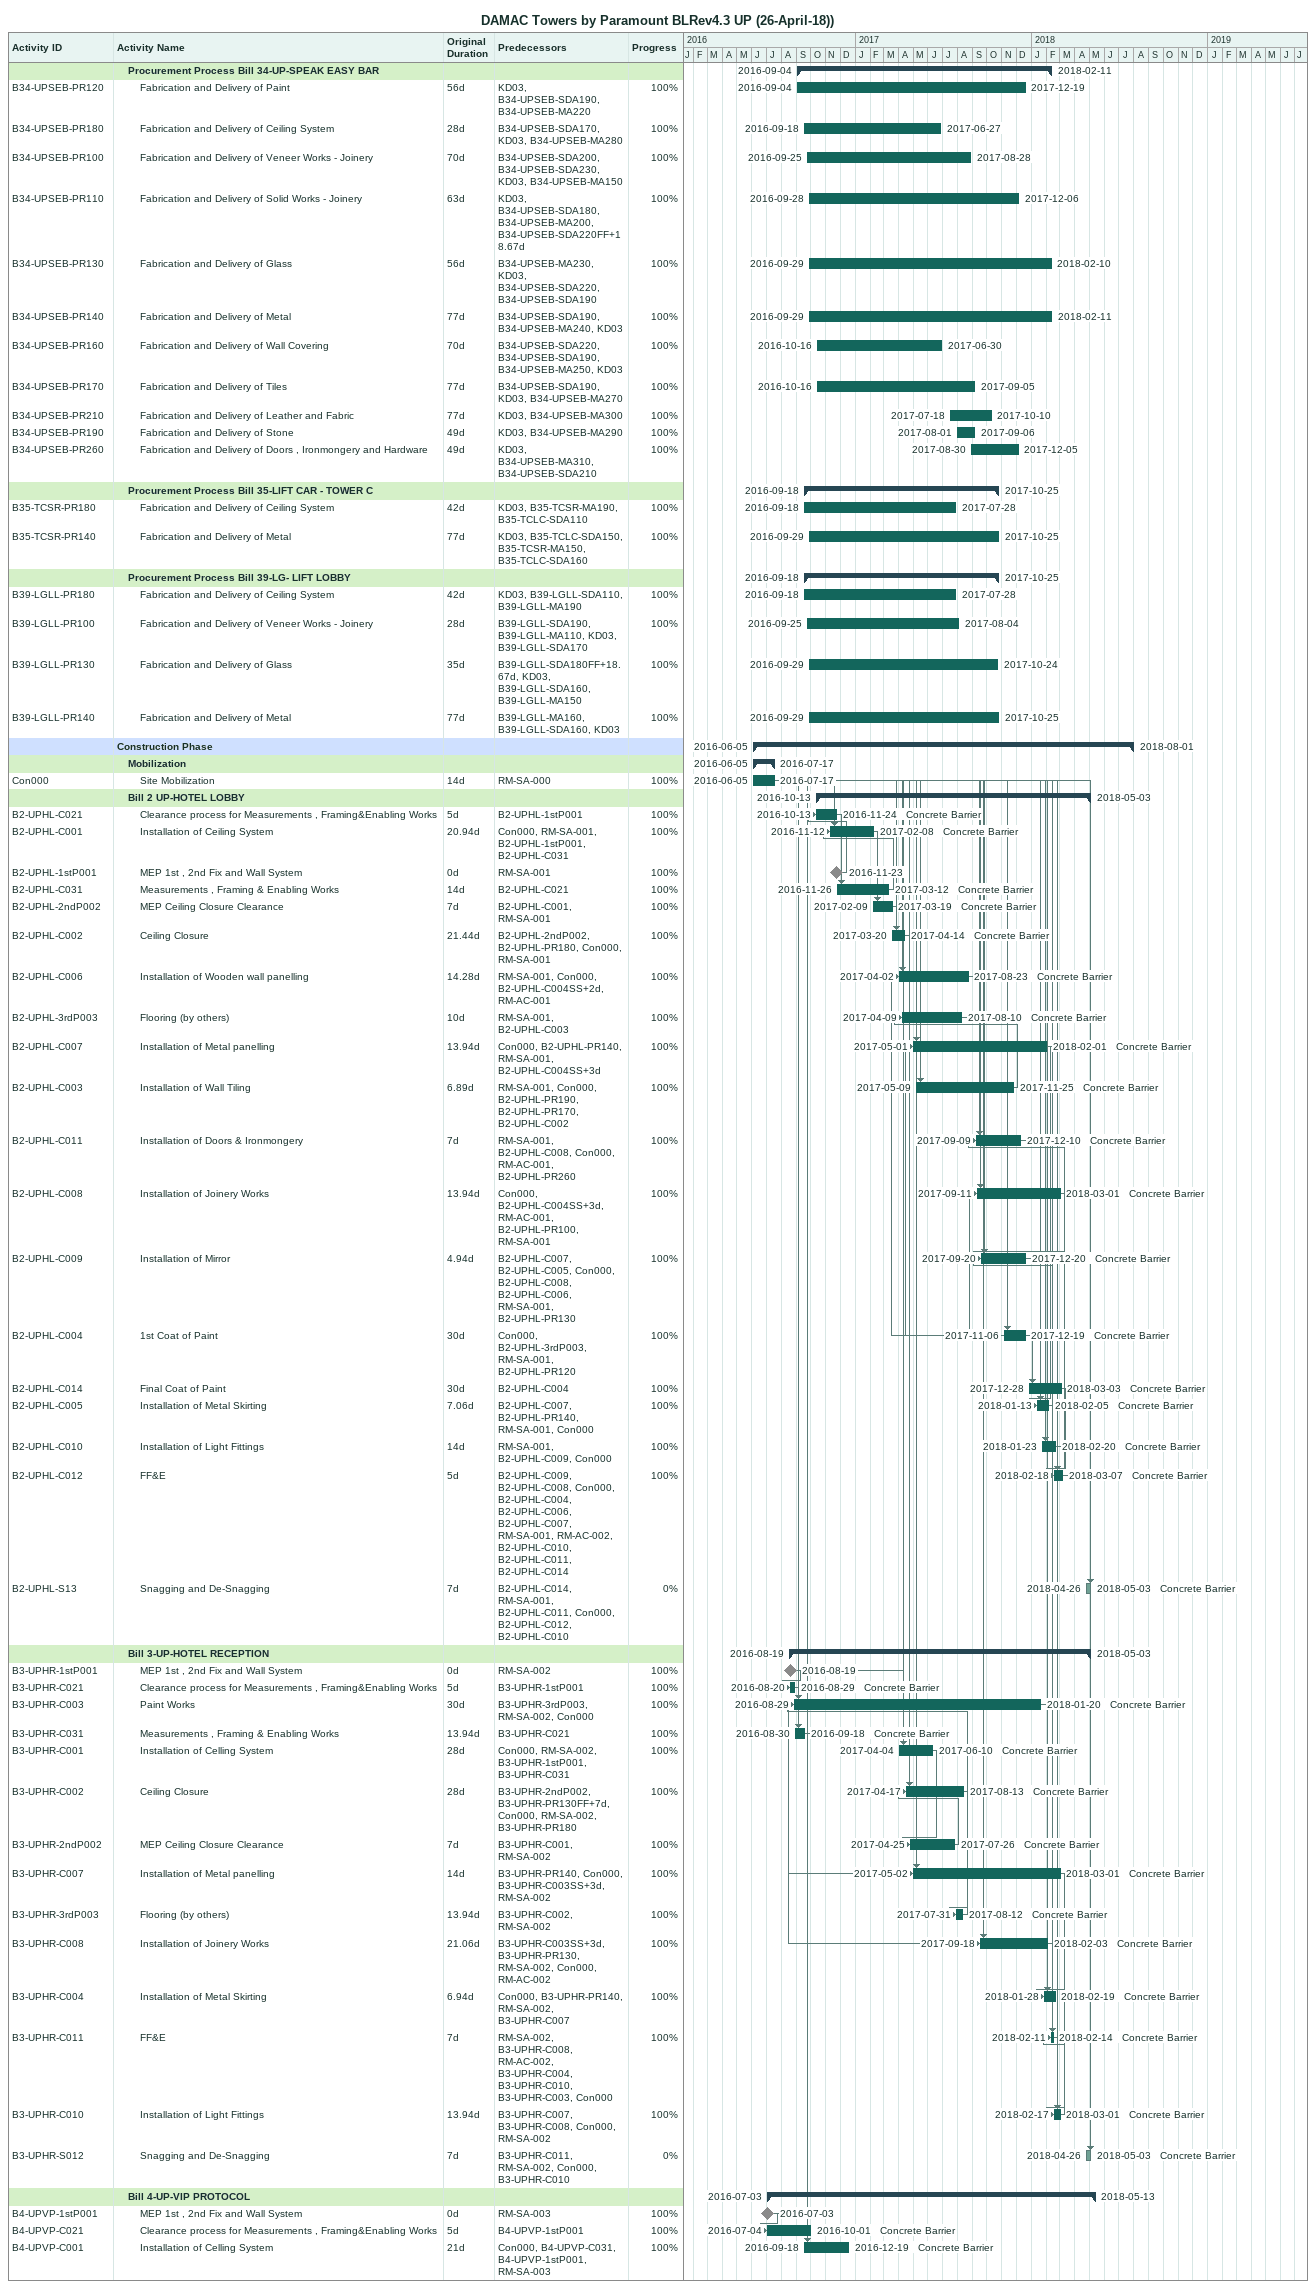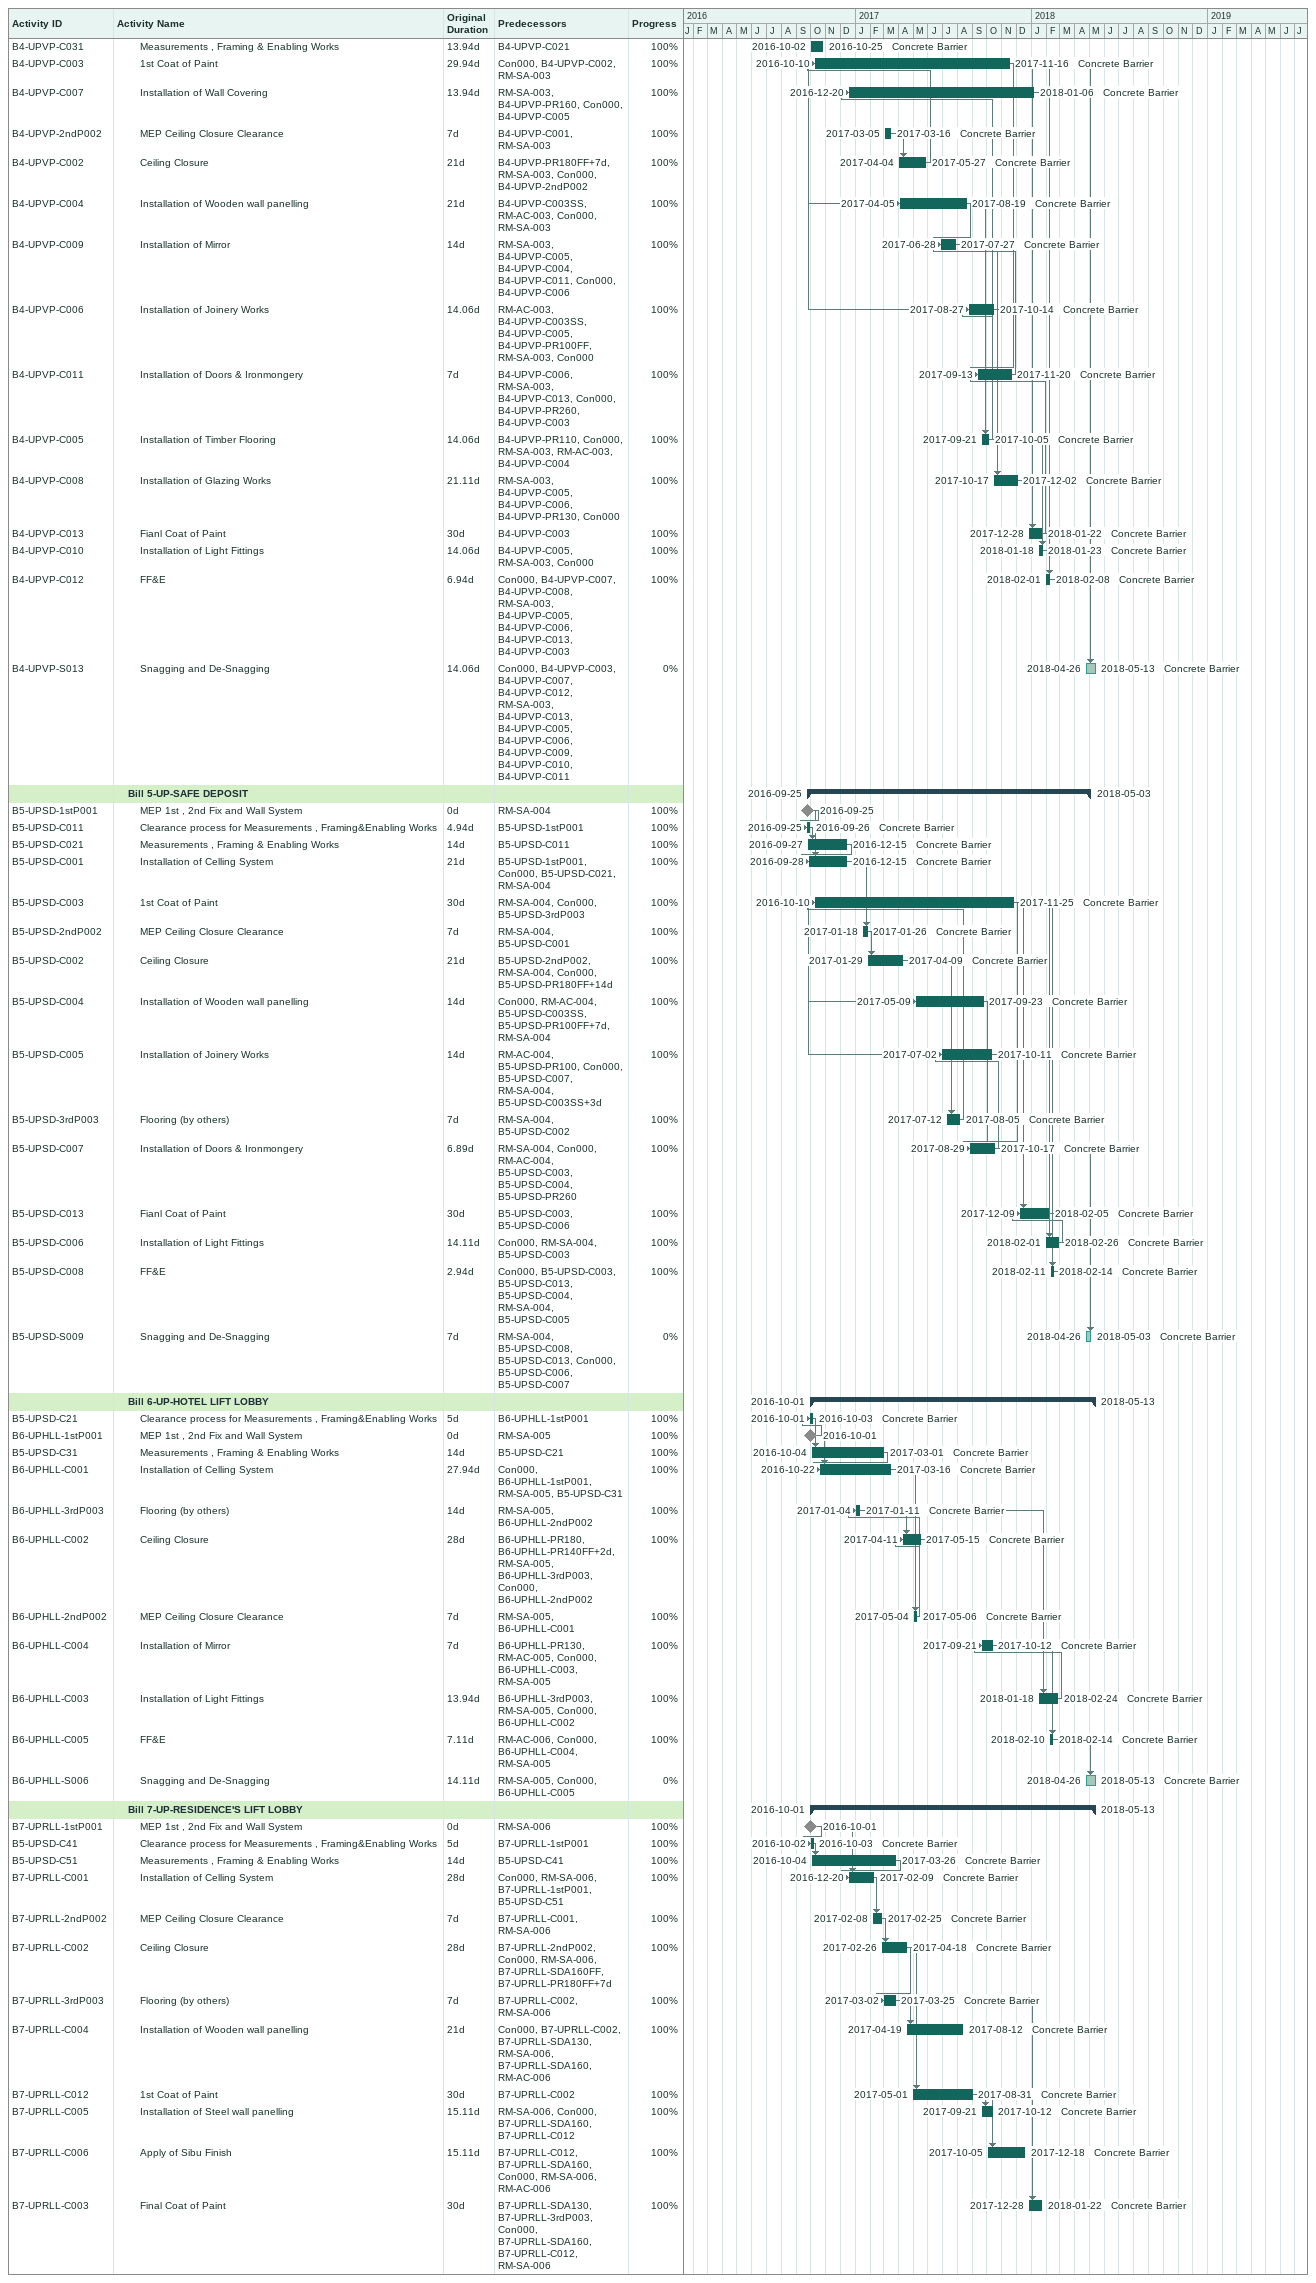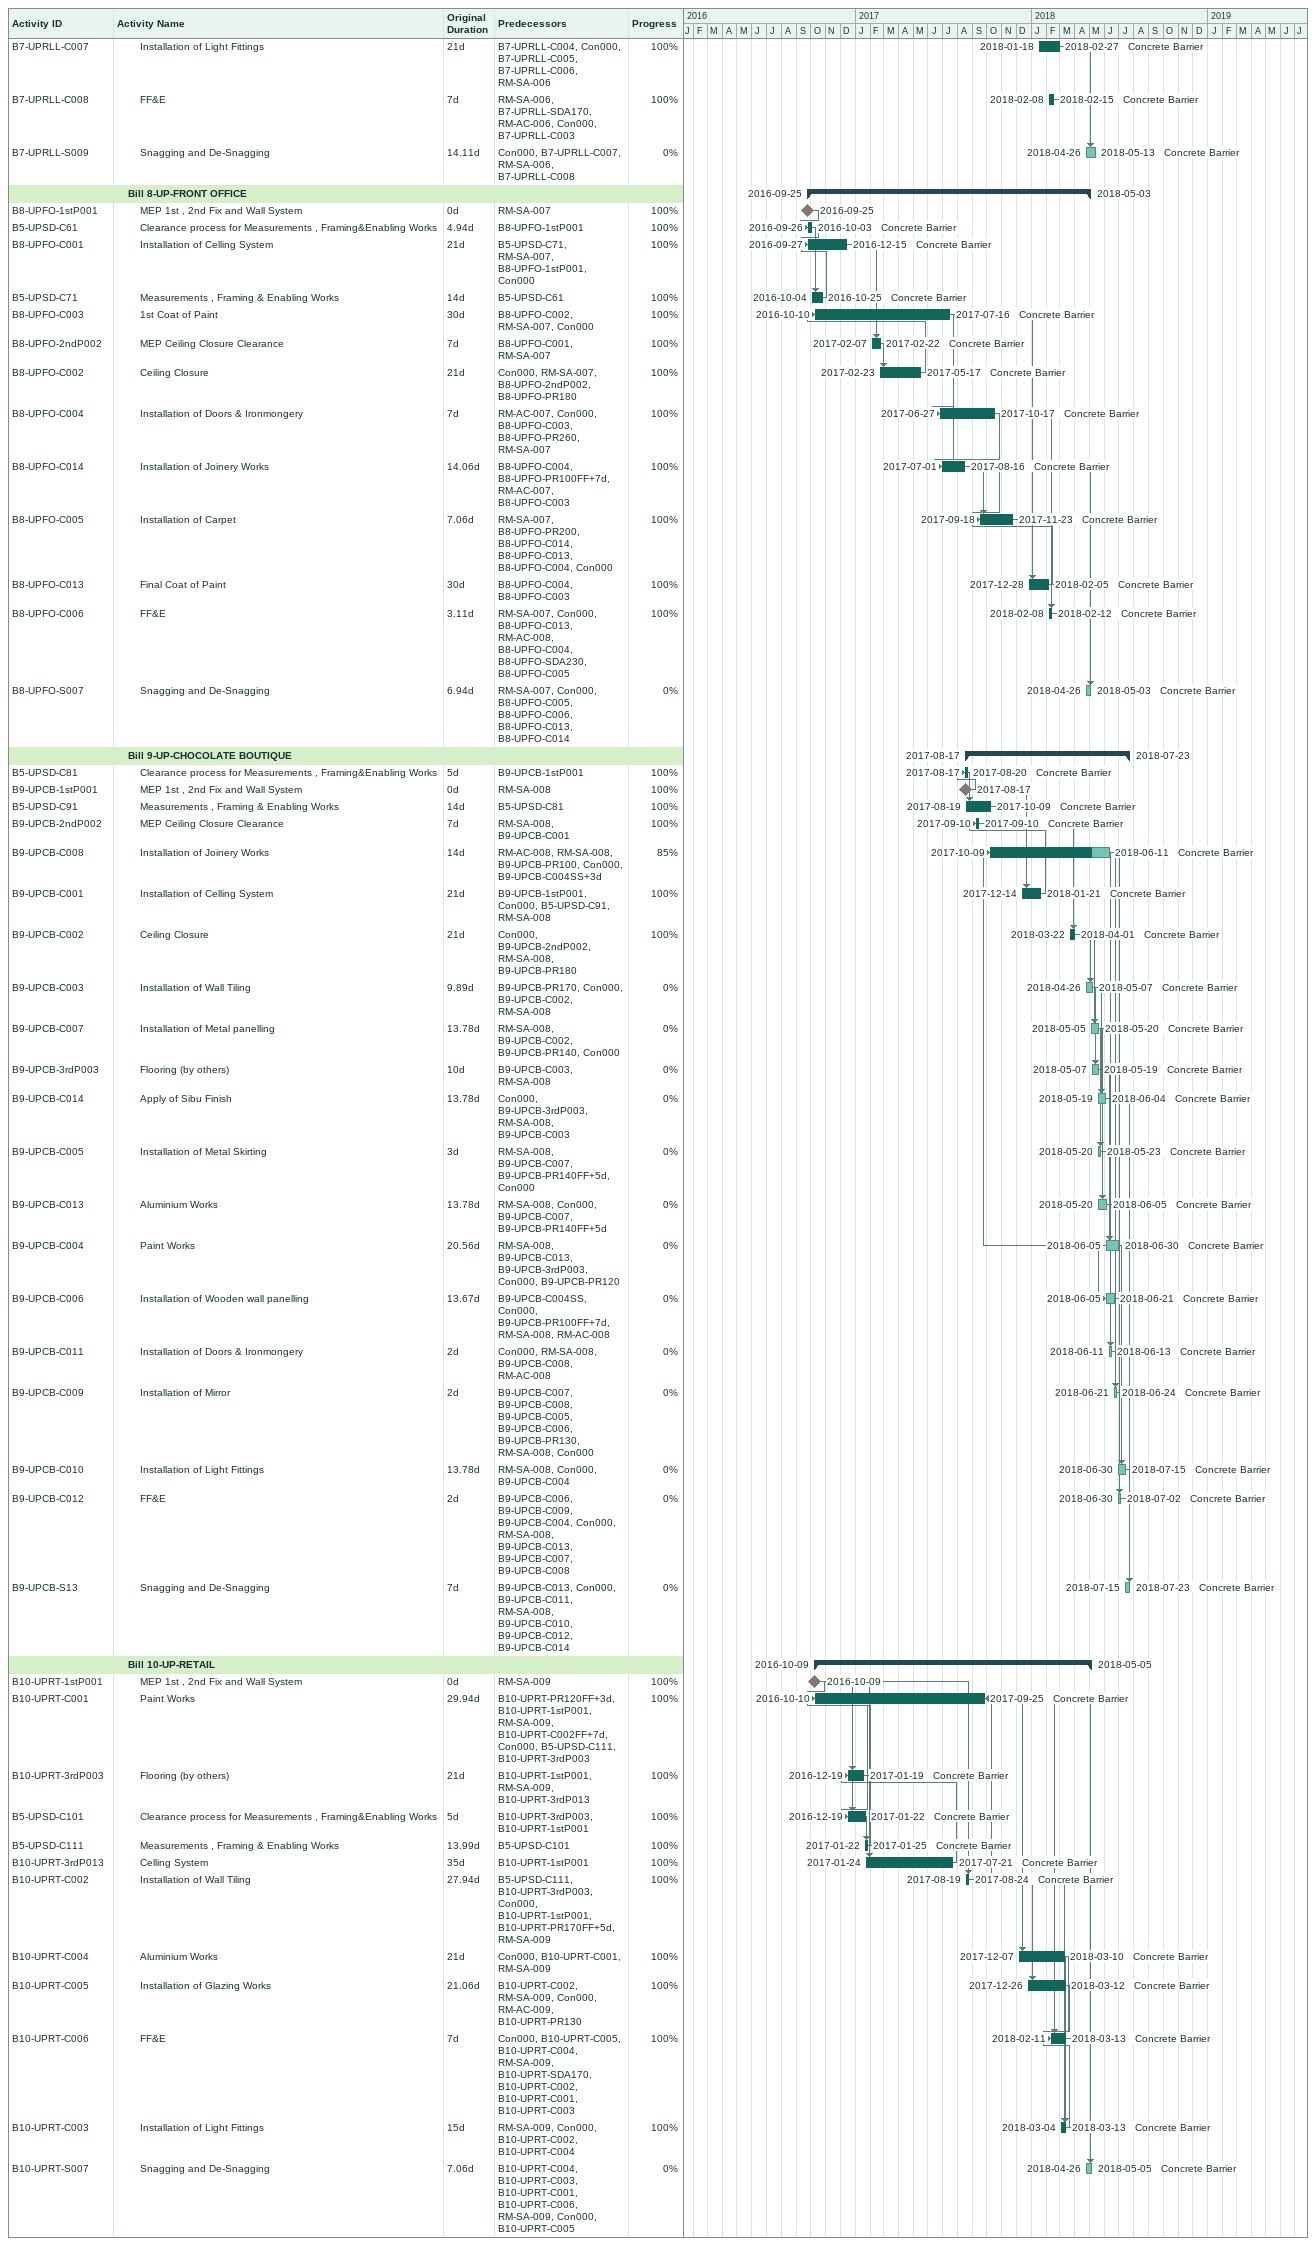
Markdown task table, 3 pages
DAMAC Towers by Paramount BLRev4.3 UP (26-April-18))

| ID | Level | Task | Original duration | Start | Finish | Predecessors | Resources | % complete |
|---|---|---|---|---|---|---|---|---|
|  | 2 | **Procurement Process Bill 34-UP-SPEAK EASY BAR** |  | 2016-09-04 | 2018-02-11 |  |  |  |
| B34-UPSEB-PR120 | 3 | Fabrication and Delivery of Paint | 56d | 2016-09-04 | 2017-12-19 | KD03, B34-UPSEB-SDA190, B34-UPSEB-MA220 |  | 100 |
| B34-UPSEB-PR180 | 3 | Fabrication and Delivery of Ceiling System | 28d | 2016-09-18 | 2017-06-27 | B34-UPSEB-SDA170, KD03, B34-UPSEB-MA280 |  | 100 |
| B34-UPSEB-PR100 | 3 | Fabrication and Delivery of Veneer Works - Joinery | 70d | 2016-09-25 | 2017-08-28 | B34-UPSEB-SDA200, B34-UPSEB-SDA230, KD03, B34-UPSEB-MA150 |  | 100 |
| B34-UPSEB-PR110 | 3 | Fabrication and Delivery of Solid Works - Joinery | 63d | 2016-09-28 | 2017-12-06 | KD03, B34-UPSEB-SDA180, B34-UPSEB-MA200, B34-UPSEB-SDA220FF+18.67d |  | 100 |
| B34-UPSEB-PR130 | 3 | Fabrication and Delivery of Glass | 56d | 2016-09-29 | 2018-02-10 | B34-UPSEB-MA230, KD03, B34-UPSEB-SDA220, B34-UPSEB-SDA190 |  | 100 |
| B34-UPSEB-PR140 | 3 | Fabrication and Delivery of Metal | 77d | 2016-09-29 | 2018-02-11 | B34-UPSEB-SDA190, B34-UPSEB-MA240, KD03 |  | 100 |
| B34-UPSEB-PR160 | 3 | Fabrication and Delivery of Wall Covering | 70d | 2016-10-16 | 2017-06-30 | B34-UPSEB-SDA220, B34-UPSEB-SDA190, B34-UPSEB-MA250, KD03 |  | 100 |
| B34-UPSEB-PR170 | 3 | Fabrication and Delivery of Tiles | 77d | 2016-10-16 | 2017-09-05 | B34-UPSEB-SDA190, KD03, B34-UPSEB-MA270 |  | 100 |
| B34-UPSEB-PR210 | 3 | Fabrication and Delivery of Leather and Fabric | 77d | 2017-07-18 | 2017-10-10 | KD03, B34-UPSEB-MA300 |  | 100 |
| B34-UPSEB-PR190 | 3 | Fabrication and Delivery of Stone | 49d | 2017-08-01 | 2017-09-06 | KD03, B34-UPSEB-MA290 |  | 100 |
| B34-UPSEB-PR260 | 3 | Fabrication and Delivery of Doors , Ironmongery and Hardware | 49d | 2017-08-30 | 2017-12-05 | KD03, B34-UPSEB-MA310, B34-UPSEB-SDA210 |  | 100 |
|  | 2 | **Procurement Process Bill 35-LIFT CAR - TOWER C** |  | 2016-09-18 | 2017-10-25 |  |  |  |
| B35-TCSR-PR180 | 3 | Fabrication and Delivery of Ceiling System | 42d | 2016-09-18 | 2017-07-28 | KD03, B35-TCSR-MA190, B35-TCLC-SDA110 |  | 100 |
| B35-TCSR-PR140 | 3 | Fabrication and Delivery of Metal | 77d | 2016-09-29 | 2017-10-25 | KD03, B35-TCLC-SDA150, B35-TCSR-MA150, B35-TCLC-SDA160 |  | 100 |
|  | 2 | **Procurement Process Bill 39-LG- LIFT LOBBY** |  | 2016-09-18 | 2017-10-25 |  |  |  |
| B39-LGLL-PR180 | 3 | Fabrication and Delivery of Ceiling System | 42d | 2016-09-18 | 2017-07-28 | KD03, B39-LGLL-SDA110, B39-LGLL-MA190 |  | 100 |
| B39-LGLL-PR100 | 3 | Fabrication and Delivery of Veneer Works - Joinery | 28d | 2016-09-25 | 2017-08-04 | B39-LGLL-SDA190, B39-LGLL-MA110, KD03, B39-LGLL-SDA170 |  | 100 |
| B39-LGLL-PR130 | 3 | Fabrication and Delivery of Glass | 35d | 2016-09-29 | 2017-10-24 | B39-LGLL-SDA180FF+18.67d, KD03, B39-LGLL-SDA160, B39-LGLL-MA150 |  | 100 |
| B39-LGLL-PR140 | 3 | Fabrication and Delivery of Metal | 77d | 2016-09-29 | 2017-10-25 | B39-LGLL-MA160, B39-LGLL-SDA160, KD03 |  | 100 |
|  | 1 | **Construction Phase** |  | 2016-06-05 | 2018-08-01 |  |  |  |
|  | 2 | **Mobilization** |  | 2016-06-05 | 2016-07-17 |  |  |  |
| Con000 | 3 | Site Mobilization | 14d | 2016-06-05 | 2016-07-17 | RM-SA-000 |  | 100 |
|  | 2 | **Bill 2 UP-HOTEL LOBBY** |  | 2016-10-13 | 2018-05-03 |  |  |  |
| B2-UPHL-C021 | 3 | Clearance process for Measurements , Framing&Enabling Works | 5d | 2016-10-13 | 2016-11-24 | B2-UPHL-1stP001 | Concrete Barrier | 100 |
| B2-UPHL-C001 | 3 | Installation of Ceiling System | 20.94d | 2016-11-12 | 2017-02-08 | Con000, RM-SA-001, B2-UPHL-1stP001, B2-UPHL-C031 | Concrete Barrier | 100 |
| B2-UPHL-1stP001 | 3 | MEP 1st , 2nd Fix and Wall System | 0d | 2016-11-23 | 2016-11-23 | RM-SA-001 |  | 100 |
| B2-UPHL-C031 | 3 | Measurements , Framing & Enabling Works | 14d | 2016-11-26 | 2017-03-12 | B2-UPHL-C021 | Concrete Barrier | 100 |
| B2-UPHL-2ndP002 | 3 | MEP Ceiling Closure Clearance | 7d | 2017-02-09 | 2017-03-19 | B2-UPHL-C001, RM-SA-001 | Concrete Barrier | 100 |
| B2-UPHL-C002 | 3 | Ceiling Closure | 21.44d | 2017-03-20 | 2017-04-14 | B2-UPHL-2ndP002, B2-UPHL-PR180, Con000, RM-SA-001 | Concrete Barrier | 100 |
| B2-UPHL-C006 | 3 | Installation of Wooden wall panelling | 14.28d | 2017-04-02 | 2017-08-23 | RM-SA-001, Con000, B2-UPHL-C004SS+2d, RM-AC-001 | Concrete Barrier | 100 |
| B2-UPHL-3rdP003 | 3 | Flooring (by others) | 10d | 2017-04-09 | 2017-08-10 | RM-SA-001, B2-UPHL-C003 | Concrete Barrier | 100 |
| B2-UPHL-C007 | 3 | Installation of Metal panelling | 13.94d | 2017-05-01 | 2018-02-01 | Con000, B2-UPHL-PR140, RM-SA-001, B2-UPHL-C004SS+3d | Concrete Barrier | 100 |
| B2-UPHL-C003 | 3 | Installation of Wall Tiling | 6.89d | 2017-05-09 | 2017-11-25 | RM-SA-001, Con000, B2-UPHL-PR190, B2-UPHL-PR170, B2-UPHL-C002 | Concrete Barrier | 100 |
| B2-UPHL-C011 | 3 | Installation of Doors & Ironmongery | 7d | 2017-09-09 | 2017-12-10 | RM-SA-001, B2-UPHL-C008, Con000, RM-AC-001, B2-UPHL-PR260 | Concrete Barrier | 100 |
| B2-UPHL-C008 | 3 | Installation of Joinery Works | 13.94d | 2017-09-11 | 2018-03-01 | Con000, B2-UPHL-C004SS+3d, RM-AC-001, B2-UPHL-PR100, RM-SA-001 | Concrete Barrier | 100 |
| B2-UPHL-C009 | 3 | Installation of Mirror | 4.94d | 2017-09-20 | 2017-12-20 | B2-UPHL-C007, B2-UPHL-C005, Con000, B2-UPHL-C008, B2-UPHL-C006, RM-SA-001, B2-UPHL-PR130 | Concrete Barrier | 100 |
| B2-UPHL-C004 | 3 | 1st Coat of Paint | 30d | 2017-11-06 | 2017-12-19 | Con000, B2-UPHL-3rdP003, RM-SA-001, B2-UPHL-PR120 | Concrete Barrier | 100 |
| B2-UPHL-C014 | 3 | Final Coat of Paint | 30d | 2017-12-28 | 2018-03-03 | B2-UPHL-C004 | Concrete Barrier | 100 |
| B2-UPHL-C005 | 3 | Installation of Metal Skirting | 7.06d | 2018-01-13 | 2018-02-05 | B2-UPHL-C007, B2-UPHL-PR140, RM-SA-001, Con000 | Concrete Barrier | 100 |
| B2-UPHL-C010 | 3 | Installation of Light Fittings | 14d | 2018-01-23 | 2018-02-20 | RM-SA-001, B2-UPHL-C009, Con000 | Concrete Barrier | 100 |
| B2-UPHL-C012 | 3 | FF&E | 5d | 2018-02-18 | 2018-03-07 | B2-UPHL-C009, B2-UPHL-C008, Con000, B2-UPHL-C004, B2-UPHL-C006, B2-UPHL-C007, RM-SA-001, RM-AC-002, B2-UPHL-C010, B2-UPHL-C011, B2-UPHL-C014 | Concrete Barrier | 100 |
| B2-UPHL-S13 | 3 | Snagging and De-Snagging | 7d | 2018-04-26 | 2018-05-03 | B2-UPHL-C014, RM-SA-001, B2-UPHL-C011, Con000, B2-UPHL-C012, B2-UPHL-C010 | Concrete Barrier | 0 |
|  | 2 | **Bill 3-UP-HOTEL RECEPTION** |  | 2016-08-19 | 2018-05-03 |  |  |  |
| B3-UPHR-1stP001 | 3 | MEP 1st , 2nd Fix and Wall System | 0d | 2016-08-19 | 2016-08-19 | RM-SA-002 |  | 100 |
| B3-UPHR-C021 | 3 | Clearance process for Measurements , Framing&Enabling Works | 5d | 2016-08-20 | 2016-08-29 | B3-UPHR-1stP001 | Concrete Barrier | 100 |
| B3-UPHR-C003 | 3 | Paint Works | 30d | 2016-08-29 | 2018-01-20 | B3-UPHR-3rdP003, RM-SA-002, Con000 | Concrete Barrier | 100 |
| B3-UPHR-C031 | 3 | Measurements , Framing & Enabling Works | 13.94d | 2016-08-30 | 2016-09-18 | B3-UPHR-C021 | Concrete Barrier | 100 |
| B3-UPHR-C001 | 3 | Installation of Celling System | 28d | 2017-04-04 | 2017-06-10 | Con000, RM-SA-002, B3-UPHR-1stP001, B3-UPHR-C031 | Concrete Barrier | 100 |
| B3-UPHR-C002 | 3 | Ceiling Closure | 28d | 2017-04-17 | 2017-08-13 | B3-UPHR-2ndP002, B3-UPHR-PR130FF+7d, Con000, RM-SA-002, B3-UPHR-PR180 | Concrete Barrier | 100 |
| B3-UPHR-2ndP002 | 3 | MEP Ceiling Closure Clearance | 7d | 2017-04-25 | 2017-07-26 | B3-UPHR-C001, RM-SA-002 | Concrete Barrier | 100 |
| B3-UPHR-C007 | 3 | Installation of Metal panelling | 14d | 2017-05-02 | 2018-03-01 | B3-UPHR-PR140, Con000, B3-UPHR-C003SS+3d, RM-SA-002 | Concrete Barrier | 100 |
| B3-UPHR-3rdP003 | 3 | Flooring (by others) | 13.94d | 2017-07-31 | 2017-08-12 | B3-UPHR-C002, RM-SA-002 | Concrete Barrier | 100 |
| B3-UPHR-C008 | 3 | Installation of Joinery Works | 21.06d | 2017-09-18 | 2018-02-03 | B3-UPHR-C003SS+3d, B3-UPHR-PR130, RM-SA-002, Con000, RM-AC-002 | Concrete Barrier | 100 |
| B3-UPHR-C004 | 3 | Installation of Metal Skirting | 6.94d | 2018-01-28 | 2018-02-19 | Con000, B3-UPHR-PR140, RM-SA-002, B3-UPHR-C007 | Concrete Barrier | 100 |
| B3-UPHR-C011 | 3 | FF&E | 7d | 2018-02-11 | 2018-02-14 | RM-SA-002, B3-UPHR-C008, RM-AC-002, B3-UPHR-C004, B3-UPHR-C010, B3-UPHR-C003, Con000 | Concrete Barrier | 100 |
| B3-UPHR-C010 | 3 | Installation of Light Fittings | 13.94d | 2018-02-17 | 2018-03-01 | B3-UPHR-C007, B3-UPHR-C008, Con000, RM-SA-002 | Concrete Barrier | 100 |
| B3-UPHR-S012 | 3 | Snagging and De-Snagging | 7d | 2018-04-26 | 2018-05-03 | B3-UPHR-C011, RM-SA-002, Con000, B3-UPHR-C010 | Concrete Barrier | 0 |
|  | 2 | **Bill 4-UP-VIP PROTOCOL** |  | 2016-07-03 | 2018-05-13 |  |  |  |
| B4-UPVP-1stP001 | 3 | MEP 1st , 2nd Fix and Wall System | 0d | 2016-07-03 | 2016-07-03 | RM-SA-003 |  | 100 |
| B4-UPVP-C021 | 3 | Clearance process for Measurements , Framing&Enabling Works | 5d | 2016-07-04 | 2016-10-01 | B4-UPVP-1stP001 | Concrete Barrier | 100 |
| B4-UPVP-C001 | 3 | Installation of Celling System | 21d | 2016-09-18 | 2016-12-19 | Con000, B4-UPVP-C031, B4-UPVP-1stP001, RM-SA-003 | Concrete Barrier | 100 |
| B4-UPVP-C031 | 3 | Measurements , Framing & Enabling Works | 13.94d | 2016-10-02 | 2016-10-25 | B4-UPVP-C021 | Concrete Barrier | 100 |
| B4-UPVP-C003 | 3 | 1st Coat of Paint | 29.94d | 2016-10-10 | 2017-11-16 | Con000, B4-UPVP-C002, RM-SA-003 | Concrete Barrier | 100 |
| B4-UPVP-C007 | 3 | Installation of Wall Covering | 13.94d | 2016-12-20 | 2018-01-06 | RM-SA-003, B4-UPVP-PR160, Con000, B4-UPVP-C005 | Concrete Barrier | 100 |
| B4-UPVP-2ndP002 | 3 | MEP Ceiling Closure Clearance | 7d | 2017-03-05 | 2017-03-16 | B4-UPVP-C001, RM-SA-003 | Concrete Barrier | 100 |
| B4-UPVP-C002 | 3 | Ceiling Closure | 21d | 2017-04-04 | 2017-05-27 | B4-UPVP-PR180FF+7d, RM-SA-003, Con000, B4-UPVP-2ndP002 | Concrete Barrier | 100 |
| B4-UPVP-C004 | 3 | Installation of Wooden wall panelling | 21d | 2017-04-05 | 2017-08-19 | B4-UPVP-C003SS, RM-AC-003, Con000, RM-SA-003 | Concrete Barrier | 100 |
| B4-UPVP-C009 | 3 | Installation of Mirror | 14d | 2017-06-28 | 2017-07-27 | RM-SA-003, B4-UPVP-C005, B4-UPVP-C004, B4-UPVP-C011, Con000, B4-UPVP-C006 | Concrete Barrier | 100 |
| B4-UPVP-C006 | 3 | Installation of Joinery Works | 14.06d | 2017-08-27 | 2017-10-14 | RM-AC-003, B4-UPVP-C003SS, B4-UPVP-C005, B4-UPVP-PR100FF, RM-SA-003, Con000 | Concrete Barrier | 100 |
| B4-UPVP-C011 | 3 | Installation of Doors & Ironmongery | 7d | 2017-09-13 | 2017-11-20 | B4-UPVP-C006, RM-SA-003, B4-UPVP-C013, Con000, B4-UPVP-PR260, B4-UPVP-C003 | Concrete Barrier | 100 |
| B4-UPVP-C005 | 3 | Installation of Timber Flooring | 14.06d | 2017-09-21 | 2017-10-05 | B4-UPVP-PR110, Con000, RM-SA-003, RM-AC-003, B4-UPVP-C004 | Concrete Barrier | 100 |
| B4-UPVP-C008 | 3 | Installation of Glazing Works | 21.11d | 2017-10-17 | 2017-12-02 | RM-SA-003, B4-UPVP-C005, B4-UPVP-C006, B4-UPVP-PR130, Con000 | Concrete Barrier | 100 |
| B4-UPVP-C013 | 3 | Fianl Coat of Paint | 30d | 2017-12-28 | 2018-01-22 | B4-UPVP-C003 | Concrete Barrier | 100 |
| B4-UPVP-C010 | 3 | Installation of Light Fittings | 14.06d | 2018-01-18 | 2018-01-23 | B4-UPVP-C005, RM-SA-003, Con000 | Concrete Barrier | 100 |
| B4-UPVP-C012 | 3 | FF&E | 6.94d | 2018-02-01 | 2018-02-08 | Con000, B4-UPVP-C007, B4-UPVP-C008, RM-SA-003, B4-UPVP-C005, B4-UPVP-C006, B4-UPVP-C013, B4-UPVP-C003 | Concrete Barrier | 100 |
| B4-UPVP-S013 | 3 | Snagging and De-Snagging | 14.06d | 2018-04-26 | 2018-05-13 | Con000, B4-UPVP-C003, B4-UPVP-C007, B4-UPVP-C012, RM-SA-003, B4-UPVP-C013, B4-UPVP-C005, B4-UPVP-C006, B4-UPVP-C009, B4-UPVP-C010, B4-UPVP-C011 | Concrete Barrier | 0 |
|  | 2 | **Bill 5-UP-SAFE DEPOSIT** |  | 2016-09-25 | 2018-05-03 |  |  |  |
| B5-UPSD-1stP001 | 3 | MEP 1st , 2nd Fix and Wall System | 0d | 2016-09-25 | 2016-09-25 | RM-SA-004 |  | 100 |
| B5-UPSD-C011 | 3 | Clearance process for Measurements , Framing&Enabling Works | 4.94d | 2016-09-25 | 2016-09-26 | B5-UPSD-1stP001 | Concrete Barrier | 100 |
| B5-UPSD-C021 | 3 | Measurements , Framing & Enabling Works | 14d | 2016-09-27 | 2016-12-15 | B5-UPSD-C011 | Concrete Barrier | 100 |
| B5-UPSD-C001 | 3 | Installation of Celling System | 21d | 2016-09-28 | 2016-12-15 | B5-UPSD-1stP001, Con000, B5-UPSD-C021, RM-SA-004 | Concrete Barrier | 100 |
| B5-UPSD-C003 | 3 | 1st Coat of Paint | 30d | 2016-10-10 | 2017-11-25 | RM-SA-004, Con000, B5-UPSD-3rdP003 | Concrete Barrier | 100 |
| B5-UPSD-2ndP002 | 3 | MEP Ceiling Closure Clearance | 7d | 2017-01-18 | 2017-01-26 | RM-SA-004, B5-UPSD-C001 | Concrete Barrier | 100 |
| B5-UPSD-C002 | 3 | Ceiling Closure | 21d | 2017-01-29 | 2017-04-09 | B5-UPSD-2ndP002, RM-SA-004, Con000, B5-UPSD-PR180FF+14d | Concrete Barrier | 100 |
| B5-UPSD-C004 | 3 | Installation of Wooden wall panelling | 14d | 2017-05-09 | 2017-09-23 | Con000, RM-AC-004, B5-UPSD-C003SS, B5-UPSD-PR100FF+7d, RM-SA-004 | Concrete Barrier | 100 |
| B5-UPSD-C005 | 3 | Installation of Joinery Works | 14d | 2017-07-02 | 2017-10-11 | RM-AC-004, B5-UPSD-PR100, Con000, B5-UPSD-C007, RM-SA-004, B5-UPSD-C003SS+3d | Concrete Barrier | 100 |
| B5-UPSD-3rdP003 | 3 | Flooring (by others) | 7d | 2017-07-12 | 2017-08-05 | RM-SA-004, B5-UPSD-C002 | Concrete Barrier | 100 |
| B5-UPSD-C007 | 3 | Installation of Doors & Ironmongery | 6.89d | 2017-08-29 | 2017-10-17 | RM-SA-004, Con000, RM-AC-004, B5-UPSD-C003, B5-UPSD-C004, B5-UPSD-PR260 | Concrete Barrier | 100 |
| B5-UPSD-C013 | 3 | Fianl Coat of Paint | 30d | 2017-12-09 | 2018-02-05 | B5-UPSD-C003, B5-UPSD-C006 | Concrete Barrier | 100 |
| B5-UPSD-C006 | 3 | Installation of Light Fittings | 14.11d | 2018-02-01 | 2018-02-26 | Con000, RM-SA-004, B5-UPSD-C003 | Concrete Barrier | 100 |
| B5-UPSD-C008 | 3 | FF&E | 2.94d | 2018-02-11 | 2018-02-14 | Con000, B5-UPSD-C003, B5-UPSD-C013, B5-UPSD-C004, RM-SA-004, B5-UPSD-C005 | Concrete Barrier | 100 |
| B5-UPSD-S009 | 3 | Snagging and De-Snagging | 7d | 2018-04-26 | 2018-05-03 | RM-SA-004, B5-UPSD-C008, B5-UPSD-C013, Con000, B5-UPSD-C006, B5-UPSD-C007 | Concrete Barrier | 0 |
|  | 2 | **Bill 6-UP-HOTEL LIFT LOBBY** |  | 2016-10-01 | 2018-05-13 |  |  |  |
| B5-UPSD-C21 | 3 | Clearance process for Measurements , Framing&Enabling Works | 5d | 2016-10-01 | 2016-10-03 | B6-UPHLL-1stP001 | Concrete Barrier | 100 |
| B6-UPHLL-1stP001 | 3 | MEP 1st , 2nd Fix and Wall System | 0d | 2016-10-01 | 2016-10-01 | RM-SA-005 |  | 100 |
| B5-UPSD-C31 | 3 | Measurements , Framing & Enabling Works | 14d | 2016-10-04 | 2017-03-01 | B5-UPSD-C21 | Concrete Barrier | 100 |
| B6-UPHLL-C001 | 3 | Installation of Celling System | 27.94d | 2016-10-22 | 2017-03-16 | Con000, B6-UPHLL-1stP001, RM-SA-005, B5-UPSD-C31 | Concrete Barrier | 100 |
| B6-UPHLL-3rdP003 | 3 | Flooring (by others) | 14d | 2017-01-04 | 2017-01-11 | RM-SA-005, B6-UPHLL-2ndP002 | Concrete Barrier | 100 |
| B6-UPHLL-C002 | 3 | Ceiling Closure | 28d | 2017-04-11 | 2017-05-15 | B6-UPHLL-PR180, B6-UPHLL-PR140FF+2d, RM-SA-005, B6-UPHLL-3rdP003, Con000, B6-UPHLL-2ndP002 | Concrete Barrier | 100 |
| B6-UPHLL-2ndP002 | 3 | MEP Ceiling Closure Clearance | 7d | 2017-05-04 | 2017-05-06 | RM-SA-005, B6-UPHLL-C001 | Concrete Barrier | 100 |
| B6-UPHLL-C004 | 3 | Installation of Mirror | 7d | 2017-09-21 | 2017-10-12 | B6-UPHLL-PR130, RM-AC-005, Con000, B6-UPHLL-C003, RM-SA-005 | Concrete Barrier | 100 |
| B6-UPHLL-C003 | 3 | Installation of Light Fittings | 13.94d | 2018-01-18 | 2018-02-24 | B6-UPHLL-3rdP003, RM-SA-005, Con000, B6-UPHLL-C002 | Concrete Barrier | 100 |
| B6-UPHLL-C005 | 3 | FF&E | 7.11d | 2018-02-10 | 2018-02-14 | RM-AC-006, Con000, B6-UPHLL-C004, RM-SA-005 | Concrete Barrier | 100 |
| B6-UPHLL-S006 | 3 | Snagging and De-Snagging | 14.11d | 2018-04-26 | 2018-05-13 | RM-SA-005, Con000, B6-UPHLL-C005 | Concrete Barrier | 0 |
|  | 2 | **Bill 7-UP-RESIDENCE'S LIFT LOBBY** |  | 2016-10-01 | 2018-05-13 |  |  |  |
| B7-UPRLL-1stP001 | 3 | MEP 1st , 2nd Fix and Wall System | 0d | 2016-10-01 | 2016-10-01 | RM-SA-006 |  | 100 |
| B5-UPSD-C41 | 3 | Clearance process for Measurements , Framing&Enabling Works | 5d | 2016-10-02 | 2016-10-03 | B7-UPRLL-1stP001 | Concrete Barrier | 100 |
| B5-UPSD-C51 | 3 | Measurements , Framing & Enabling Works | 14d | 2016-10-04 | 2017-03-26 | B5-UPSD-C41 | Concrete Barrier | 100 |
| B7-UPRLL-C001 | 3 | Installation of Celling System | 28d | 2016-12-20 | 2017-02-09 | Con000, RM-SA-006, B7-UPRLL-1stP001, B5-UPSD-C51 | Concrete Barrier | 100 |
| B7-UPRLL-2ndP002 | 3 | MEP Ceiling Closure Clearance | 7d | 2017-02-08 | 2017-02-25 | B7-UPRLL-C001, RM-SA-006 | Concrete Barrier | 100 |
| B7-UPRLL-C002 | 3 | Ceiling Closure | 28d | 2017-02-26 | 2017-04-18 | B7-UPRLL-2ndP002, Con000, RM-SA-006, B7-UPRLL-SDA160FF, B7-UPRLL-PR180FF+7d | Concrete Barrier | 100 |
| B7-UPRLL-3rdP003 | 3 | Flooring (by others) | 7d | 2017-03-02 | 2017-03-25 | B7-UPRLL-C002, RM-SA-006 | Concrete Barrier | 100 |
| B7-UPRLL-C004 | 3 | Installation of Wooden wall panelling | 21d | 2017-04-19 | 2017-08-12 | Con000, B7-UPRLL-C002, B7-UPRLL-SDA130, RM-SA-006, B7-UPRLL-SDA160, RM-AC-006 | Concrete Barrier | 100 |
| B7-UPRLL-C012 | 3 | 1st Coat of Paint | 30d | 2017-05-01 | 2017-08-31 | B7-UPRLL-C002 | Concrete Barrier | 100 |
| B7-UPRLL-C005 | 3 | Installation of Steel wall panelling | 15.11d | 2017-09-21 | 2017-10-12 | RM-SA-006, Con000, B7-UPRLL-SDA160, B7-UPRLL-C012 | Concrete Barrier | 100 |
| B7-UPRLL-C006 | 3 | Apply of Sibu Finish | 15.11d | 2017-10-05 | 2017-12-18 | B7-UPRLL-C012, B7-UPRLL-SDA160, Con000, RM-SA-006, RM-AC-006 | Concrete Barrier | 100 |
| B7-UPRLL-C003 | 3 | Final Coat of Paint | 30d | 2017-12-28 | 2018-01-22 | B7-UPRLL-SDA130, B7-UPRLL-3rdP003, Con000, B7-UPRLL-SDA160, B7-UPRLL-C012, RM-SA-006 | Concrete Barrier | 100 |
| B7-UPRLL-C007 | 3 | Installation of Light Fittings | 21d | 2018-01-18 | 2018-02-27 | B7-UPRLL-C004, Con000, B7-UPRLL-C005, B7-UPRLL-C006, RM-SA-006 | Concrete Barrier | 100 |
| B7-UPRLL-C008 | 3 | FF&E | 7d | 2018-02-08 | 2018-02-15 | RM-SA-006, B7-UPRLL-SDA170, RM-AC-006, Con000, B7-UPRLL-C003 | Concrete Barrier | 100 |
| B7-UPRLL-S009 | 3 | Snagging and De-Snagging | 14.11d | 2018-04-26 | 2018-05-13 | Con000, B7-UPRLL-C007, RM-SA-006, B7-UPRLL-C008 | Concrete Barrier | 0 |
|  | 2 | **Bill 8-UP-FRONT OFFICE** |  | 2016-09-25 | 2018-05-03 |  |  |  |
| B8-UPFO-1stP001 | 3 | MEP 1st , 2nd Fix and Wall System | 0d | 2016-09-25 | 2016-09-25 | RM-SA-007 |  | 100 |
| B5-UPSD-C61 | 3 | Clearance process for Measurements , Framing&Enabling Works | 4.94d | 2016-09-26 | 2016-10-03 | B8-UPFO-1stP001 | Concrete Barrier | 100 |
| B8-UPFO-C001 | 3 | Installation of Celling System | 21d | 2016-09-27 | 2016-12-15 | B5-UPSD-C71, RM-SA-007, B8-UPFO-1stP001, Con000 | Concrete Barrier | 100 |
| B5-UPSD-C71 | 3 | Measurements , Framing & Enabling Works | 14d | 2016-10-04 | 2016-10-25 | B5-UPSD-C61 | Concrete Barrier | 100 |
| B8-UPFO-C003 | 3 | 1st Coat of Paint | 30d | 2016-10-10 | 2017-07-16 | B8-UPFO-C002, RM-SA-007, Con000 | Concrete Barrier | 100 |
| B8-UPFO-2ndP002 | 3 | MEP Ceiling Closure Clearance | 7d | 2017-02-07 | 2017-02-22 | B8-UPFO-C001, RM-SA-007 | Concrete Barrier | 100 |
| B8-UPFO-C002 | 3 | Ceiling Closure | 21d | 2017-02-23 | 2017-05-17 | Con000, RM-SA-007, B8-UPFO-2ndP002, B8-UPFO-PR180 | Concrete Barrier | 100 |
| B8-UPFO-C004 | 3 | Installation of Doors & Ironmongery | 7d | 2017-06-27 | 2017-10-17 | RM-AC-007, Con000, B8-UPFO-C003, B8-UPFO-PR260, RM-SA-007 | Concrete Barrier | 100 |
| B8-UPFO-C014 | 3 | Installation of Joinery Works | 14.06d | 2017-07-01 | 2017-08-16 | B8-UPFO-C004, B8-UPFO-PR100FF+7d, RM-AC-007, B8-UPFO-C003 | Concrete Barrier | 100 |
| B8-UPFO-C005 | 3 | Installation of Carpet | 7.06d | 2017-09-18 | 2017-11-23 | RM-SA-007, B8-UPFO-PR200, B8-UPFO-C014, B8-UPFO-C013, B8-UPFO-C004, Con000 | Concrete Barrier | 100 |
| B8-UPFO-C013 | 3 | Final Coat of Paint | 30d | 2017-12-28 | 2018-02-05 | B8-UPFO-C004, B8-UPFO-C003 | Concrete Barrier | 100 |
| B8-UPFO-C006 | 3 | FF&E | 3.11d | 2018-02-08 | 2018-02-12 | RM-SA-007, Con000, B8-UPFO-C013, RM-AC-008, B8-UPFO-C004, B8-UPFO-SDA230, B8-UPFO-C005 | Concrete Barrier | 100 |
| B8-UPFO-S007 | 3 | Snagging and De-Snagging | 6.94d | 2018-04-26 | 2018-05-03 | RM-SA-007, Con000, B8-UPFO-C005, B8-UPFO-C006, B8-UPFO-C013, B8-UPFO-C014 | Concrete Barrier | 0 |
|  | 2 | **Bill 9-UP-CHOCOLATE BOUTIQUE** |  | 2017-08-17 | 2018-07-23 |  |  |  |
| B5-UPSD-C81 | 3 | Clearance process for Measurements , Framing&Enabling Works | 5d | 2017-08-17 | 2017-08-20 | B9-UPCB-1stP001 | Concrete Barrier | 100 |
| B9-UPCB-1stP001 | 3 | MEP 1st , 2nd Fix and Wall System | 0d | 2017-08-17 | 2017-08-17 | RM-SA-008 |  | 100 |
| B5-UPSD-C91 | 3 | Measurements , Framing & Enabling Works | 14d | 2017-08-19 | 2017-10-09 | B5-UPSD-C81 | Concrete Barrier | 100 |
| B9-UPCB-2ndP002 | 3 | MEP Ceiling Closure Clearance | 7d | 2017-09-10 | 2017-09-10 | RM-SA-008, B9-UPCB-C001 | Concrete Barrier | 100 |
| B9-UPCB-C008 | 3 | Installation of Joinery Works | 14d | 2017-10-09 | 2018-06-11 | RM-AC-008, RM-SA-008, B9-UPCB-PR100, Con000, B9-UPCB-C004SS+3d | Concrete Barrier | 85 |
| B9-UPCB-C001 | 3 | Installation of Celling System | 21d | 2017-12-14 | 2018-01-21 | B9-UPCB-1stP001, Con000, B5-UPSD-C91, RM-SA-008 | Concrete Barrier | 100 |
| B9-UPCB-C002 | 3 | Ceiling Closure | 21d | 2018-03-22 | 2018-04-01 | Con000, B9-UPCB-2ndP002, RM-SA-008, B9-UPCB-PR180 | Concrete Barrier | 100 |
| B9-UPCB-C003 | 3 | Installation of Wall Tiling | 9.89d | 2018-04-26 | 2018-05-07 | B9-UPCB-PR170, Con000, B9-UPCB-C002, RM-SA-008 | Concrete Barrier | 0 |
| B9-UPCB-C007 | 3 | Installation of Metal panelling | 13.78d | 2018-05-05 | 2018-05-20 | RM-SA-008, B9-UPCB-C002, B9-UPCB-PR140, Con000 | Concrete Barrier | 0 |
| B9-UPCB-3rdP003 | 3 | Flooring (by others) | 10d | 2018-05-07 | 2018-05-19 | B9-UPCB-C003, RM-SA-008 | Concrete Barrier | 0 |
| B9-UPCB-C014 | 3 | Apply of Sibu Finish | 13.78d | 2018-05-19 | 2018-06-04 | Con000, B9-UPCB-3rdP003, RM-SA-008, B9-UPCB-C003 | Concrete Barrier | 0 |
| B9-UPCB-C005 | 3 | Installation of Metal Skirting | 3d | 2018-05-20 | 2018-05-23 | RM-SA-008, B9-UPCB-C007, B9-UPCB-PR140FF+5d, Con000 | Concrete Barrier | 0 |
| B9-UPCB-C013 | 3 | Aluminium Works | 13.78d | 2018-05-20 | 2018-06-05 | RM-SA-008, Con000, B9-UPCB-C007, B9-UPCB-PR140FF+5d | Concrete Barrier | 0 |
| B9-UPCB-C004 | 3 | Paint Works | 20.56d | 2018-06-05 | 2018-06-30 | RM-SA-008, B9-UPCB-C013, B9-UPCB-3rdP003, Con000, B9-UPCB-PR120 | Concrete Barrier | 0 |
| B9-UPCB-C006 | 3 | Installation of Wooden wall panelling | 13.67d | 2018-06-05 | 2018-06-21 | B9-UPCB-C004SS, Con000, B9-UPCB-PR100FF+7d, RM-SA-008, RM-AC-008 | Concrete Barrier | 0 |
| B9-UPCB-C011 | 3 | Installation of Doors & Ironmongery | 2d | 2018-06-11 | 2018-06-13 | Con000, RM-SA-008, B9-UPCB-C008, RM-AC-008 | Concrete Barrier | 0 |
| B9-UPCB-C009 | 3 | Installation of Mirror | 2d | 2018-06-21 | 2018-06-24 | B9-UPCB-C007, B9-UPCB-C008, B9-UPCB-C005, B9-UPCB-C006, B9-UPCB-PR130, RM-SA-008, Con000 | Concrete Barrier | 0 |
| B9-UPCB-C010 | 3 | Installation of Light Fittings | 13.78d | 2018-06-30 | 2018-07-15 | RM-SA-008, Con000, B9-UPCB-C004 | Concrete Barrier | 0 |
| B9-UPCB-C012 | 3 | FF&E | 2d | 2018-06-30 | 2018-07-02 | B9-UPCB-C006, B9-UPCB-C009, B9-UPCB-C004, Con000, RM-SA-008, B9-UPCB-C013, B9-UPCB-C007, B9-UPCB-C008 | Concrete Barrier | 0 |
| B9-UPCB-S13 | 3 | Snagging and De-Snagging | 7d | 2018-07-15 | 2018-07-23 | B9-UPCB-C013, Con000, B9-UPCB-C011, RM-SA-008, B9-UPCB-C010, B9-UPCB-C012, B9-UPCB-C014 | Concrete Barrier | 0 |
|  | 2 | **Bill 10-UP-RETAIL** |  | 2016-10-09 | 2018-05-05 |  |  |  |
| B10-UPRT-1stP001 | 3 | MEP 1st , 2nd Fix and Wall System | 0d | 2016-10-09 | 2016-10-09 | RM-SA-009 |  | 100 |
| B10-UPRT-C001 | 3 | Paint Works | 29.94d | 2016-10-10 | 2017-09-25 | B10-UPRT-PR120FF+3d, B10-UPRT-1stP001, RM-SA-009, B10-UPRT-C002FF+7d, Con000, B5-UPSD-C111, B10-UPRT-3rdP003 | Concrete Barrier | 100 |
| B10-UPRT-3rdP003 | 3 | Flooring (by others) | 21d | 2016-12-19 | 2017-01-19 | B10-UPRT-1stP001, RM-SA-009, B10-UPRT-3rdP013 | Concrete Barrier | 100 |
| B5-UPSD-C101 | 3 | Clearance process for Measurements , Framing&Enabling Works | 5d | 2016-12-19 | 2017-01-22 | B10-UPRT-3rdP003, B10-UPRT-1stP001 | Concrete Barrier | 100 |
| B5-UPSD-C111 | 3 | Measurements , Framing & Enabling Works | 13.99d | 2017-01-22 | 2017-01-25 | B5-UPSD-C101 | Concrete Barrier | 100 |
| B10-UPRT-3rdP013 | 3 | Celling System | 35d | 2017-01-24 | 2017-07-21 | B10-UPRT-1stP001 | Concrete Barrier | 100 |
| B10-UPRT-C002 | 3 | Installation of Wall Tiling | 27.94d | 2017-08-19 | 2017-08-24 | B5-UPSD-C111, B10-UPRT-3rdP003, Con000, B10-UPRT-1stP001, B10-UPRT-PR170FF+5d, RM-SA-009 | Concrete Barrier | 100 |
| B10-UPRT-C004 | 3 | Aluminium Works | 21d | 2017-12-07 | 2018-03-10 | Con000, B10-UPRT-C001, RM-SA-009 | Concrete Barrier | 100 |
| B10-UPRT-C005 | 3 | Installation of Glazing Works | 21.06d | 2017-12-26 | 2018-03-12 | B10-UPRT-C002, RM-SA-009, Con000, RM-AC-009, B10-UPRT-PR130 | Concrete Barrier | 100 |
| B10-UPRT-C006 | 3 | FF&E | 7d | 2018-02-11 | 2018-03-13 | Con000, B10-UPRT-C005, B10-UPRT-C004, RM-SA-009, B10-UPRT-SDA170, B10-UPRT-C002, B10-UPRT-C001, B10-UPRT-C003 | Concrete Barrier | 100 |
| B10-UPRT-C003 | 3 | Installation of Light Fittings | 15d | 2018-03-04 | 2018-03-13 | RM-SA-009, Con000, B10-UPRT-C002, B10-UPRT-C004 | Concrete Barrier | 100 |
| B10-UPRT-S007 | 3 | Snagging and De-Snagging | 7.06d | 2018-04-26 | 2018-05-05 | B10-UPRT-C004, B10-UPRT-C003, B10-UPRT-C001, B10-UPRT-C006, RM-SA-009, Con000, B10-UPRT-C005 | Concrete Barrier | 0 |
